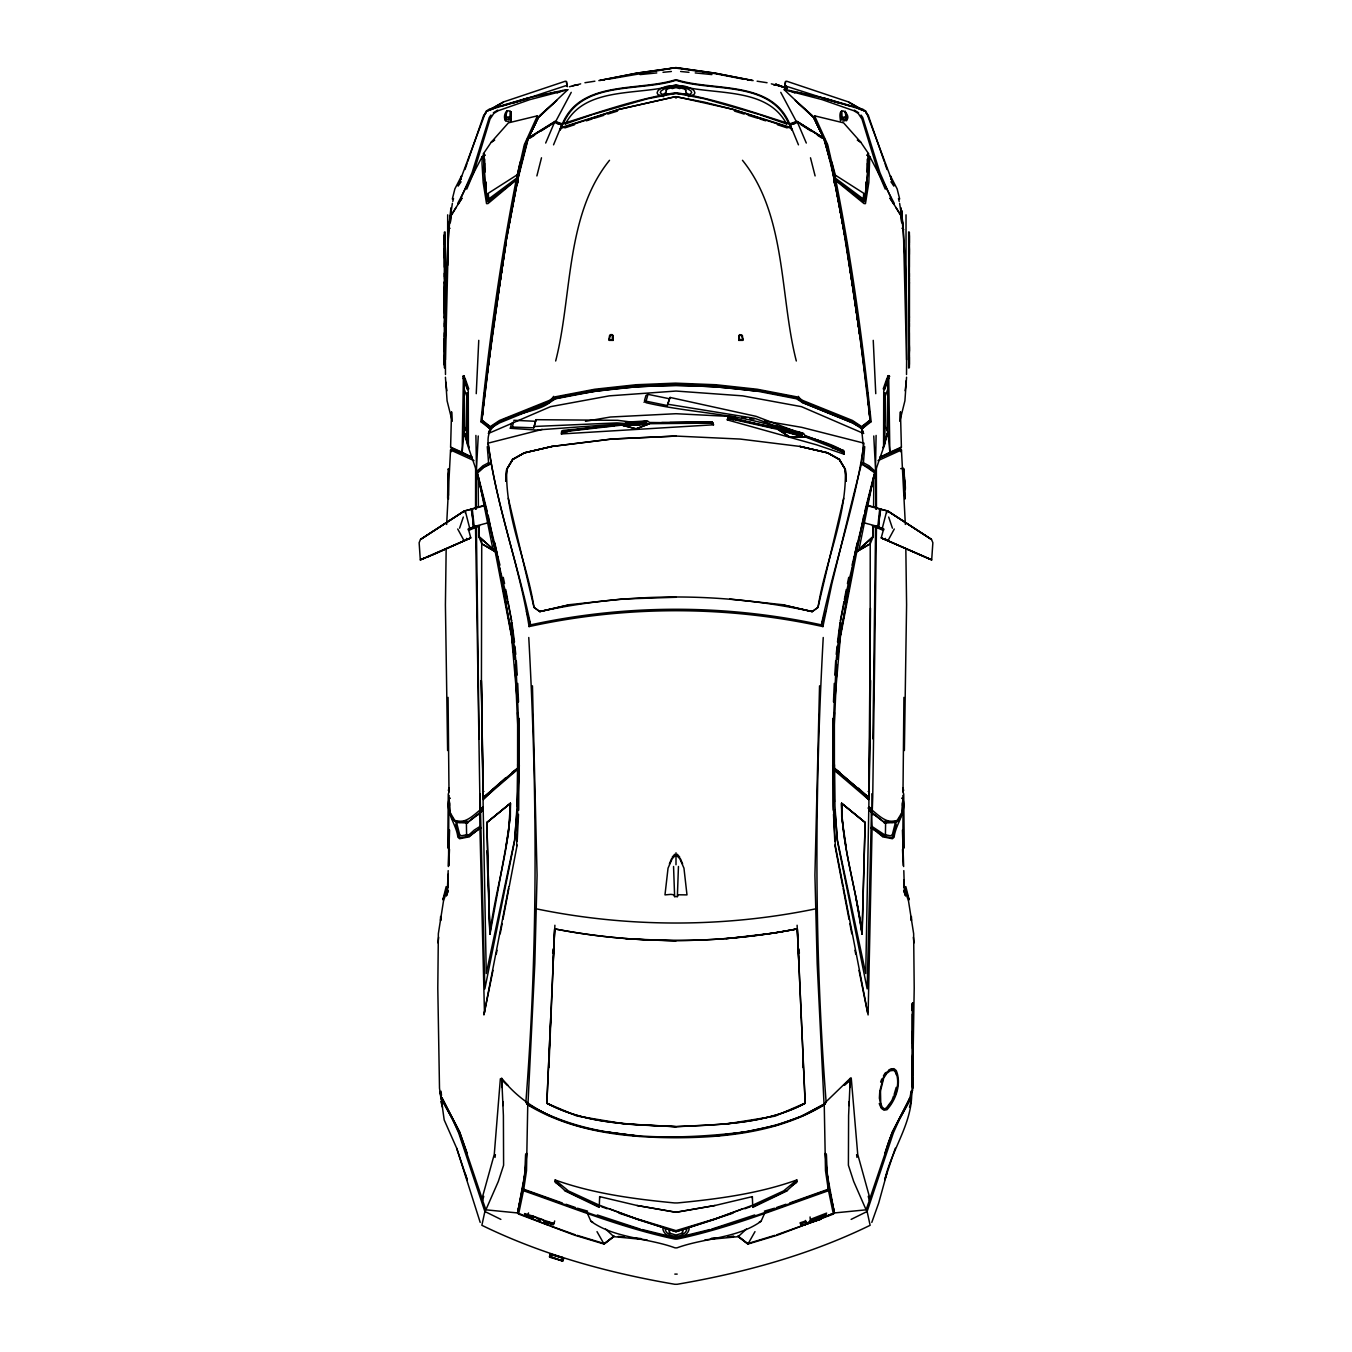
<?xml version="1.0" encoding="UTF-8"?>
<svg xmlns="http://www.w3.org/2000/svg" width="1352" height="1352" viewBox="0 0 1352 1352"><rect width="100%" height="100%" fill="white"/><g stroke="black" fill="none" stroke-linecap="round" stroke-linejoin="round"><path stroke-width="1.5" d="M445.433 359.818L448.61 229.603M518.205 724.858L518.188 761.497L517.63 712.521L518.526 733.038M676 852.808L676 864.756M608.214 79.227L676 67.6L715.157 73.177L751.949 80.359M833.812 724.875L833.795 761.48L834.37 712.521L833.474 733.038M865.128 822.506L862.001 934.131C856.965 890.275 841.84 847.569 841.637 803.274L865.145 822.489L862.153 934.131C856.813 890.309 841.89 847.603 841.586 803.291L865.128 822.506L841.586 803.291L841.704 817.03L846.166 846.96M444.369 365.158L445.349 329.296M444.369 326.711L444.385 322.79M444.385 282.365L444.385 317.568M444.402 332.727L444.588 345.385L445.467 319.461M444.656 353.345L445.484 326.694M481.312 680.529L483.205 809.358L479.723 813.177L479.892 826.528L474.282 830.043L469.245 834.606L469.245 835.925L460.964 837.733L459.072 836.449L455.708 823.926M475.515 525.776L480.078 811.115L478.997 814.867M475.549 509.214L475.634 467.809M833.305 810.22L832.883 718.402M876.096 435.428L875.488 468.553L873.764 435.986M909.321 242.853L909.338 234.775M909.338 277.143L909.338 273.222M909.321 317.568L909.338 282.365M909.304 267.206L909.338 248.582M912.313 1014.152L912.279 1035.7L911.856 1031.559M912.532 1039.147L912.532 1002.897M444.385 354.494L444.402 364.009M444.656 350.878L445.349 324.26M445.349 275.673L444.369 248.582L444.402 267.206M444.369 353.464L445.349 323.128M472.186 457.213L462.147 452.295L463.415 375.653L464.344 376.295L464.057 432.116L468.907 447.918L466.778 435.919L466.93 396.609L464.125 389.038L465.02 430.95M481.735 539.668L481.43 680.58L483.188 797.731L518.999 767.175L483.188 797.731L481.363 680.529M867.426 163.288L867.376 172.414L867.274 159.198M909.321 254.446L909.338 246.47M909.338 245.439L909.304 235.924M444.402 235.924L444.385 245.439M444.571 359.531L444.555 361.846L445.467 327.049M444.656 317.872L445.416 310.875M448.07 697.378L448.999 791.697M469.33 529.781L474.18 526.519L472.254 508.774L483.357 505.563M840.978 118.858L840.505 120.666C836.465 98.865 856.898 120.176 842.82 121.072M909.304 364.009L909.321 354.494M912.516 1086.991L912.532 1077.189M483.205 809.358L486.264 973.592L514.554 840.217L517.174 809.949M826.342 1153.864L826.714 1171.626L834.353 1212.913L833.39 1214.062L777.383 1235.187L747.943 1244.043L738.175 1236.658L705.017 1239.868M875.623 525.877L872.919 738.885M875.758 509.079L876.096 467.065L864.857 511.09M902.781 849.647L903.119 799.657L902.139 798.17M909.321 281.25L909.338 278.191M448.188 469.144L449.185 469.026L448.12 475.312L448.188 469.144L449.371 469.448M447.749 847.974L448.272 794.03L449.337 791.258M564.494 1190.639L599.223 1207.37L599.663 1196.638L636.944 1205.477L676 1212.271L715.056 1205.477L752.337 1196.638L752.777 1207.37L787.506 1190.639M870.62 680.529L868.812 797.731L833.001 767.175L868.812 797.731L870.468 608.332M444.402 242.853L444.369 234.775M448.526 495.339L448.12 475.312M449.861 798.17L448.881 799.657C445.721 813.752 456.368 823.858 457.872 837.175L459.579 838.747L468.857 836.888M848.786 102.313L864.79 111.27L848.769 102.025L786.678 81.221L785.563 81.543L784.498 86.646M834.826 809.949L837.446 840.217L865.736 973.592L870.08 739.307L870.232 543.757L873.291 536.372L873.392 525.877M873.595 507L873.882 477.611M444.369 318.278L445.349 309.963M519.117 718.402L518.695 810.22M843.885 451.382L844.138 454.221L816.676 444.842L727.342 419.897L727.477 418.917L728.593 417.143L774.172 427.84M886.98 430.95L887.875 389.038L885.07 396.609L884.428 445.078L883.093 447.918L887.943 432.116L887.656 376.295L888.585 375.653L889.684 376.38L887.875 376.667L888.906 378.374M909.321 283.396L909.338 281.655M444.571 357.553L445.467 328.756M446.16 549.216L445.416 604.919L447.613 750.546M480.518 811.217L484.844 988.887L514.723 840.403L517.055 806.045L517.596 764.843L517.63 724.773L516.042 687.644L511.597 636.691L488.173 515.095M903.001 791.697L903.93 697.378M904.387 750.546L906.584 604.919L905.84 549.216M911.924 1065.545L912.532 1088.394L914.206 988.16L913.648 933.674L908.527 901.159L904.37 888.585L903.812 870.62M525.674 1154.98L525.353 1171.39L522.903 1188.712M853.298 563.784L852.368 569.395L855.36 552.495L870.181 543.825L870.266 539.668M868.795 809.358L871.482 811.217L867.156 988.887L837.277 840.403L834.944 806.045L834.404 764.843L834.37 724.773L835.958 687.644L840.403 636.691L863.827 515.095M869.843 809.645L870.333 811.284L885.594 823.385L885.408 835.35L884.445 836.364L871.077 827.796L872.108 826.528L871.482 811.217M505.648 117.472L506.747 111.117L505.648 117.472L510.346 117.877L510.464 111.405C503.873 107.484 501.744 123.759 509.18 121.072M646.983 1239.868L613.825 1236.658L604.057 1244.043L574.617 1235.187L518.61 1214.062L517.562 1212.947L525.286 1171.626L525.658 1153.864M550.179 1116.211L527.956 1104.195L534.817 963.722L537.082 875.15L532.451 685.819M864.722 446.65L863.404 462.773L861.427 463.804L850.188 508.639L831.886 583.726L822.912 626.584C726.43 605.426 625.57 605.426 529.088 626.584C519.388 565.744 496.843 507.22 488.63 446.295C482.056 412.259 531.606 416.906 549.892 402.44L555.469 398.789L594.559 391.336L636.2 386.79L676 385.269L715.799 386.79L757.407 391.184L796.531 398.789L802.158 402.355L852.487 422.906L862.542 428.263L870.232 421.165L860.227 337.29M900.111 817.504L897.508 820.326C887.419 824.5 879.341 816 872.277 810.287L871.837 793.742M900.702 468.637L903.356 468.383L904.133 469.465C902.916 475.701 907.429 489.441 904.167 492.534L905.063 498.888L905.063 492.348M448.188 475.904L448.475 499.243M562.347 1260.96L550.129 1256.312L550.129 1257.326L562.347 1260.96L563.784 1258.644L550.501 1254.064L549.368 1256.768M677.369 896.613L678.231 894.787L686.985 894.889L683.96 868.17L679.836 858.757L676 854.768L672.164 858.757L668.04 868.17L664.981 894.889L670.964 894.365L673.769 894.787L674.631 896.613L677.369 896.613L678.45 866.48M449.557 830.06L448.357 866.564M803.122 1067.539L803.274 1061.489L805.234 1103.232C765.671 1124.273 719.687 1124.594 676 1126.689C632.313 1124.594 586.362 1124.256 546.799 1103.266L550.737 1017.481M906.516 374.521C906.905 321.793 907.107 268.71 901.75 216.252M450.25 216.252C444.892 268.71 445.095 321.793 445.484 374.521M448.205 874.237L447.63 888.585L443.473 901.159L438.352 933.674L437.795 988.16L439.501 1088.191L440.718 1096.793L458.97 1131.861L466.339 1152.952M906.567 377.191L904.911 400.817L899.79 421.3L900.449 411.802L901.395 447.123L900.55 448.678M451.45 448.678L450.605 447.123L451.551 411.802L452.21 421.3L447.089 400.817L445.433 377.191M505.462 120.801L504.871 118.452M819.549 685.819L814.918 875.15L817.183 963.722L824.044 1104.195L801.82 1116.211L776.285 1125.354L744.208 1132.199M883.532 528.784L883.498 530.119L878.513 526.857L880.372 509.113L887.605 510.972L931.528 539.431L932.863 542.727L931.68 559.948L882.636 538.518L885.408 539.617M525.37 1167.824L522.835 1188.915L517.562 1212.947L485.892 1209.82L482.005 1198.683L494.274 1154.371L500.358 1078.828L501.744 1078.372C527.432 1111.209 567.62 1126.25 607.792 1132.199M440.465 920.357L440.566 916.605M498.702 563.784L499.632 569.395L496.64 552.495L481.768 543.757L478.709 536.372L479.03 525.945M884.901 396.761L885.019 392.739M802.108 402.44L852.588 422.787L861.545 428.567L863.37 446.295L861.427 463.804L874.913 472.693L848.465 582.746L840.589 620.5L836.398 658.289L833.288 724.334L833.356 806.147L835.35 845.963L868.102 1014.946L872.108 826.528L885.408 835.35L884.563 834.623L884.445 836.364L891.036 837.733L892.928 836.449L896.292 823.926M738.885 336.056L739.798 334.62L742.366 335.397L742.924 340.349L738.733 340.366L738.834 337.493M445.467 333.336L444.369 364.786M484.979 155.193L482.258 156.494L482.022 163.626L483.171 182.452L486.534 203.628L487.971 203.577L517.664 178.785L518.154 182.841M738.733 340.366L739.662 335.313M440.735 920.56L440.887 916.504M484.624 163.271L484.692 172.346L484.726 159.198M517.63 801.922L518.458 779.496M738.834 339.707L739.003 335.364M833.491 701.942L834.285 683.402M444.673 347.008L445.501 325.984M909.338 365.158L909.321 357.08M449.151 795.382C448.543 804.288 447.884 814.952 455.337 821.34L459.849 822.438L466.947 820.918M449.422 805.691L449.574 801.99M448.543 866.041L448.881 799.657M849.005 1105.598L849.174 1101.61M849.749 1087.65L850.645 1079.707L844.223 1085.335L850.104 1079.707M448.188 870.62L447.512 886.827L442.865 899.841L446.177 886.574M447.85 887.791L448.188 879.696M448.779 865.533L449.472 849.343M726.683 1123.934L775.017 1116.16L805.116 1103.08L797.376 928.875C717.422 944.372 634.578 944.372 554.624 928.875L548.878 1067.539M866.108 1209.82L869.995 1198.683L857.726 1154.371L851.236 1077.95L850.256 1078.372L848.6 1115.569L848.397 1165.221L853.687 1181.462L866.108 1209.82L834.438 1212.947L829.165 1188.915L826.63 1167.824M506.256 240.825L491.756 338.49L481.768 421.165L489.559 428.297L499.463 421.706L549.013 401.781L555.604 397.978L594.812 390.441L636.251 385.928L675.51 384.357L715.749 385.928L757.188 390.441L796.396 397.978L802.987 401.781L852.537 421.706L861.663 427.807L870.232 421.165M554.895 925.241L546.884 1103.08C586.244 1124.594 632.398 1124.103 676 1126.605C719.67 1124.441 765.654 1124.289 805.2 1103.266M476.242 393.669L478.76 340.349M517.055 806.045L518.441 777.468M517.208 840.995L518.492 814.327M552.799 968.674L554.726 928.875C634.612 944.389 717.405 944.355 797.291 928.892L797.105 925.241M446.65 524.441L450.537 449.979L474.011 460.66M449.574 803.325L450.402 814.039L452.7 819.43L456.57 822.489L467.792 823.03M567.705 431.795L561.621 432.437L562.787 430.46L613.876 425.542M526.79 1103.773L525.894 1101.745C537.978 947.228 537.285 792.154 528.767 637.502M563.176 1260.96L550.484 1256.971L550.805 1253.693L549.673 1254.048M834.792 675.087L835.705 660.553M478.236 435.986L476.512 468.553L475.904 435.428M823.233 637.502C814.715 792.154 814.022 947.228 826.106 1101.745L825.21 1103.773M895.311 1148.237L884.783 1179.772C891.509 1149.724 912.363 1123.765 911.704 1092.078M752.253 1197.838L752.337 1196.638M445.467 302.713C443.997 346.027 443.997 253.906 445.467 297.22M552.664 953.194L552.968 949.053M560.455 1185.805L555.385 1182.493L555.165 1179.975C593.511 1193.732 634.173 1199.021 674.53 1202.942L677.47 1202.942C717.827 1199.021 758.489 1193.732 796.835 1179.975L796.615 1182.493L791.545 1185.805M904.133 469.465L904.708 488.376M444.369 351.351L444.385 338.49M505.732 481.058L506.696 469.482L512.56 459.274L524.373 452.835L552.106 446.43L611.831 439.011L676 436.071L740.169 439.062L799.86 446.43L827.644 452.802L839.237 459.494L845.304 469.347C846.994 516.295 825.227 561.3 818.011 607.352L812.214 611.611C723.185 592.125 628.815 592.108 539.786 611.577L534.023 607.42C526.857 561.317 504.938 516.38 506.747 469.347L512.78 459.46L524.356 452.802L552.14 446.43L611.831 439.062L676 436.071M885.07 396.609L884.428 445.078L887.774 431.778M450.284 222.843L450.926 215.559L462.012 198.119L458.243 204M505.665 481.126L506.696 469.347L512.763 459.494L524.458 452.903L552.089 446.397M878.53 526.148L878.884 522.142M879.239 518.12L880.794 509.062M450.96 207.785L448.729 227.322L449.658 228.184M445.501 309.676L444.656 321.877L445.349 308.104M525.286 1169.953L526.756 1153.391M833.846 182.841L834.336 178.785L864.283 201.685L868.187 170.758L868.474 153.553L860.751 142.197L843.597 122.863L814.58 115.833L813.634 117.455L823.706 138.225L813.617 117.438L784.211 89.722L822.117 99.626L853.906 110.763L858.148 113.365L861.985 119.077L878.361 172.735L885.273 189.145M911.856 1010.485L912.279 1006.327L912.313 1009.657M487.278 446.65L488.596 462.773L490.573 463.804L483.171 467.724L477.019 473.369L507.659 601.065L511.411 620.5L515.602 658.289L518.712 724.334L519.033 766.094L516.65 845.963M834.404 177.332L846.098 241.078L860.345 338.693L846.098 242.312L834.336 178.785L835.942 180.729C851.591 260.395 862.779 340.941 871.127 421.689L861.849 428.888L863.522 433.434L801.466 406.665L742.654 395.849L676 391.049L609.346 395.849L550.534 406.665L488.478 433.434L490.151 428.888L480.873 421.689C489.221 340.941 500.409 260.395 516.058 180.729M480.873 421.689L481.802 421.435L482.985 408.321M484.388 395.595L483.391 405.532L484.354 395.561M481.802 421.435L482.985 409.504M683.199 1229.222L682.49 1233.125L676 1235.035L669.51 1233.125L668.801 1229.222M866.378 181.506L865.195 200.4L835.35 178.143L827.678 144.681L814.58 115.833M911.654 1091.892L910.961 1098.686L899.604 1118.864L893.351 1132.891L867.122 1211.493L870.13 1225.301C809.578 1254.876 743.482 1272.959 677.166 1284.282L674.834 1284.282C608.518 1272.959 542.422 1254.876 481.87 1225.301L484.878 1211.493L458.649 1132.891L452.396 1118.864L441.039 1098.686L440.346 1091.892M866.378 191.224L868.474 153.553L867.105 155.125M836.246 654.368L837.091 646.155M837.513 642.048L840.065 622.68M450.334 221.981L451.01 215.779L456.182 207.397M669.51 1233.125L669.663 1231.706M865.922 187.962L866.615 181.675M837.581 659.252L840.082 637.113M912.313 1003.556L911.924 1007.189L912.516 1003.961M438.014 942.885L438.639 937.291M864.705 197.983L865.111 194.282M550.45 1253.642L550.484 1256.971M864.587 199.623L865.246 194.029M785.039 86.021L785.563 81.543M910.487 1095.39L910.994 1091.199M868.643 505.563L879.746 508.774L877.82 526.519L882.67 529.781M510.346 117.877L510.464 111.405L511.276 113.061M485.605 385.438L484.54 393.567L499.006 284.883M486.128 381.382L505.885 241.078L518.188 176.757M448.729 227.322L452.379 203.324M491.756 337.29L481.751 419.948L490.337 426.59L499.463 420.489L549.013 400.564L555.604 396.761L594.795 389.241L636.234 384.728L675.51 383.14L715.749 384.728L757.188 389.241L796.379 396.761L802.987 400.564L852.52 420.489L861.647 426.59L870.232 419.948L867.409 392.165M728.593 417.143L727.342 419.897L729.624 418.292L778.16 428.263M495.018 1157.43L495.39 1154.625M905.096 390.728L906.347 381.889M901.598 814.039L902.426 803.325M491.621 338.727L505.901 242.312L517.664 178.785L487.717 201.685L484.523 180.306L483.526 153.553L491.249 142.197L508.403 122.863L537.42 115.833L538.366 117.455L528.294 138.225L538.383 117.438L567.789 89.722L529.883 99.626L498.094 110.763L493.852 113.365L490.015 119.077L473.639 172.735L466.727 189.145M912.499 1088.191C907.952 1111.023 889.751 1129.359 885.661 1152.952M613.149 337.493L613.25 340.366L609.059 340.349L610.462 334.654L612.186 334.62L613.098 336.056M517.562 1212.947L524.272 1179.181M840.369 635.22L851.98 571.372L840.336 635.237L842.33 621.988M665.725 94.403L666.553 89.131L676 86.781L685.447 89.249L686.275 94.403M499.378 285.863L506.273 242.025M661.736 422.5L712.166 421.875L713.501 424.798L561.384 433.941L561.688 431.136M555.672 360.984C572.403 295.784 565.305 215.052 609.515 160.296M853.923 560.032L854.548 556.297M608.89 339.707L609.617 335.397L610.597 335.313M852.419 569.378L854.633 556.263M445.467 315.016L444.571 336.783M489.914 934.114C495.035 890.275 510.16 847.569 510.363 803.274L486.855 822.489L489.847 934.131L486.855 822.557L510.414 803.291L510.363 817.014L505.851 846.96M505.901 242.312L518.188 177.974L528.024 139.391M845.929 603.144L849.124 585.5M840.352 620.788L844.003 601.488M509.231 886.523L517.14 845.051M500.189 933.826L502.15 923.534M502.944 919.428L508.842 888.568M844.392 599.494L846.284 589.54M513.118 200.586L521.483 160.482M513.135 201.803L524.863 145.746L527.449 138.867L555.165 121.697M741.386 335.313L743.093 339.707M562.821 1260.165L562.956 1257.597L550.501 1254.064M857.185 542.811L855.174 552.562L858.875 550.163L873.493 477.543M508.808 886.929L483.898 1014.946L492.973 970.398M496.218 954.309L497.029 950.287M452.328 198.998L454.88 188.857L461.488 176.047L460.677 179.478M511.546 423.294L510.329 428.28L512.425 427.046L513.456 421.993M518.61 1214.062L523.461 1190.706L522.835 1188.915L562.229 1202.942M847.434 583.557L848.735 577.355M483.357 799.573L493.243 789.517M506.29 118.232L506.138 116.796M485.622 181.506L486.805 200.4L516.65 178.143L524.322 144.681L537.42 115.833M840.724 113.061L841.012 111.743M522.058 159.891L528.007 138.174L554.895 121.426L562.246 123.776L553.543 144.833M524.863 146.946L527.483 140.118L517.596 178.532L487.633 201.482M512.425 427.046L533.736 427.824L536.034 419.695L617.644 420.32L638.989 423.041L638.634 424.528L617.07 424.19L536.017 430.037L510.329 428.28M685.447 89.249L685.785 90.922M843.716 498.28L817.977 607.42L812.214 611.577L781.98 604.648L729.658 599.037M562.026 1260.503L562.973 1258.12M795.246 431.947C811.927 439.13 793.911 426.843 794.706 434.026L801.702 435.969L802.699 433.603L784.87 428.685M430.578 555.74L420.32 559.948L419.137 542.727L420.472 539.431L464.395 510.972L471.628 509.113L473.487 526.857L468.502 530.119L468.468 528.784M852.064 565.17L874.913 472.693M452.802 201.414L453.528 198.541M802.091 436.02L780.628 430.071L801.702 435.969L802.699 433.603M902.849 795.382C903.457 804.457 903.964 815.408 896.697 822.117L895.43 822.489L892.371 834.539L890.613 835.823L884.563 834.623M536.879 175.929L541.493 157.795M794.706 434.026L795.584 431.643M483.746 1196.334L482.698 1200.356L459.697 1132.114L441.766 1097.486L459.68 1132.232L467.167 1153.138M801.702 435.969L802.023 433.688M516.65 178.143L520.165 162.003M928.486 558.579L881.234 537.893L883.583 529.105L882.433 527.702L886.506 511.867L886.929 512.746M533.736 427.824L536.034 419.695M553.982 1223.56L545.059 1220.569L544.231 1221.025L550.906 1223.746L543.808 1221.87L553.407 1224.76L547.239 1221.87L553.813 1223.949L554.692 1220.957M886.861 1173.451L878.665 1203.111L871.803 1222.377M460.035 181.286L461.488 176.047M643.975 402.254L646.07 401.172L647.98 394.345L669.358 398.739L670.119 397.454L756.072 416.332L794.182 430.882L794.334 433.671C747.267 413.273 695.351 414.219 645.918 402.676M833.576 767.818L834.404 764.843L832.578 765.925M794.334 433.671L794.182 430.882M909.49 1107.237L911.113 1101.559M644.481 400.547L645.986 395.426L647.98 394.345M646.07 401.172L667.33 405.566L670.119 397.454M894.162 1094.444L896.241 1087.363M667.33 405.566L669.358 398.739M448.34 790.447L449.118 787.861M456.57 822.489L459.629 834.539L461.387 835.823L467.437 834.623L467.555 836.364L466.592 835.35L466.406 823.385L481.667 811.284L482.157 809.645M825.531 611.459L821.374 624.877L822.912 626.584M639.226 424.528L639.31 421.976L646.087 421.537L646.476 423.97L639.226 424.528L639.31 421.976M545.684 143.042L554.895 121.426M446.515 895.751L448.306 890.258L446.481 895.683M884.833 1153.138L892.32 1132.232L910.234 1097.486L892.303 1132.114L869.302 1200.356L868.254 1196.334M842.414 118.537L842.803 117.387L845.862 116.796L845.253 111.117L846.352 117.472L841.654 117.877L841.535 111.405L841.654 117.877M527.669 1215.482L534.023 1216.445L524.559 1213.555C524.39 1217.594 542.659 1219.893 527.669 1215.482L528.531 1212.913M810.828 1219.217L826.613 1213.116L820.647 1219.251L801.466 1225.689L800.063 1222.833L805.386 1221.126L806.569 1223.661L810.304 1220.788L810.085 1216.952M459.579 528.176L463.313 517.055M465.003 169.507L467.015 163.592M467.707 161.615L483.526 115.866L485.875 112.807M665.742 1227.853L665.184 1229.475C667.719 1238.533 684.264 1238.5 686.816 1229.475L686.258 1227.853M883.228 388.92L887.03 378.087M888.585 375.653L883.735 390.965L883.583 447.512L875.268 471.442L869.082 465.781L863.404 462.773M827.779 1179.197L828.539 1190.706L833.39 1214.062M663.612 1227.464L662.919 1229.407C665.928 1240.561 686.072 1240.561 689.081 1229.407L688.388 1227.464M789.771 1202.942L829.182 1188.915L828.539 1190.706C778.448 1208.13 729.015 1228.174 676.963 1239.108L675.037 1239.108C622.985 1228.174 573.552 1208.13 523.461 1190.706L522.818 1188.915L523.663 1189.777C573.62 1207.387 623.086 1227.177 675.054 1238.128L676.946 1238.128C728.914 1227.177 778.38 1207.387 828.337 1189.777L829.182 1188.915L834.438 1212.947M884.597 389.579L888.484 378.983M893.587 1095.999L891.864 1100.68L885.881 1108.606L882.991 1109.096L880.743 1107.542M880.625 1082.124L881.808 1078.947M885.137 439.518L887.943 432.116L889.853 452.295L879.814 457.213M884.073 389.241L888.365 378.002L887.656 376.295M464.344 376.295L463.635 378.002L467.927 389.241M488.478 433.434L490.455 428.567L489.559 428.297M562.905 123.657L560.286 129.741L562.905 123.657C600.034 111.962 636.91 98.865 675.51 92.764L676.49 92.764C715.09 98.865 751.965 111.962 789.095 123.657L791.714 129.741L789.095 123.657M669.392 863.894L671.471 858.942M901.564 813.143L896.663 821.34L892.151 822.438L885.053 820.918M587.393 1213.336L590.925 1221.295C614.94 1238.567 647.895 1237.857 675.054 1247.862L676.946 1247.862C704.105 1237.857 737.06 1238.567 761.075 1221.295L764.607 1213.336M485.892 1209.82L498.313 1181.462L503.603 1165.221L503.4 1115.569L501.744 1078.372M899.384 449.895L900.212 448.019L879.645 457.787M887.723 541.104L894.28 529.004M465.071 512.746L465.494 511.867L469.567 527.702L468.417 529.105L470.766 537.893L432.15 555.097M461.083 197.814L472.118 172.617L489.272 117.489L490.962 115.055M482.258 156.494L457.652 203.544M796.835 121.697L824.551 138.867L827.12 145.746L834.37 178.565L863.1 201.566L863.742 193.285L835.35 175.168L831.835 162.003M528.598 138.208L555.571 121.714L571.237 92.358M531.59 131.279L535.612 123.1M534.564 124.739L538.434 117.455L556.72 100.42L539.414 115.765M754.991 1231.638L747.943 1244.043L737.82 1235.998L747.69 1243.603L774.882 1235.339M900.5 451.686L901.463 449.979L877.989 460.66M729.59 418.664L777.991 429.429L790.126 437.22L804.71 436.696L841.907 451.213L844.138 454.221L844.037 451.585C833.204 444.031 817.69 440.363 804.626 436.02M850.256 1078.372L826.106 1101.745L824.247 1104.854C780.307 1131.506 727.393 1137.556 676.963 1137.742L675.037 1137.742C624.607 1137.556 571.693 1131.506 527.753 1104.854L526.722 1103.773L527.939 1104.178M463.094 378.374L464.125 376.667L462.959 376.6M464.868 429.868L466.93 426.505M785.985 86.156L839.845 103.411M511.022 118.858L511.039 121.19L510.988 111.743M561.384 433.941L564.477 431.609L621.819 425.12L636.065 428.821L649.568 423.7L710.831 423.108L713.501 424.798L712.166 421.875M562.787 122.931C581.461 79.937 639.158 91.429 675.561 79.734L676.439 79.734C712.842 91.429 770.539 79.937 789.213 122.931M563.581 123.032C582.239 80.41 639.378 91.919 675.561 80.393L676.439 80.393C712.622 91.919 769.761 80.41 788.419 123.032M883.464 1075.753L885.594 1072.542M565.204 124.418C585.298 85.108 640.949 96.246 676 84.669C711.051 96.246 766.702 85.108 786.796 124.418M561.435 126.142L562.246 124.992L554.895 122.643M461.083 181.793L458.058 186.052L485.959 111.337L489.204 109.208L527.956 97.936L564.156 90.145M635.71 422.382L646.712 421.418L630.066 422.466M483.593 115.816L486.01 112.791M666.215 90.922L666.553 89.131M481.785 420.286L490.303 427.215L499.513 421.689L549.825 401.138L553.745 396.339M480.923 827.796L469.245 835.925L480.923 827.796L479.892 826.528L484.455 1012.631M846.538 120.801L847.129 118.452M897.508 820.326L896.663 821.34L884.36 821.881M801.787 1116.127L824.061 1104.178L826.106 1101.745M672.164 857.286L674.716 854.295M855.36 552.495L857.844 549.673M529.088 626.584L530.626 624.877C626.111 604.09 725.889 604.09 821.374 624.877C834.083 564.021 855.63 504.786 863.979 443.169L801.787 427.367L764.455 420.945M824.061 1104.178L825.278 1103.773L824.247 1104.854L825.497 1170.663L828.337 1189.777L829.165 1188.915M858.875 550.163L873.291 536.372L872.969 525.945M483.509 798.795L519.067 768.189M486.855 822.557L510.414 803.291L508.504 832.477L489.999 934.131L486.872 850.814M478.878 471.645L483.627 467.184L490.573 463.804M738.175 1236.658L746.388 1229.036M503.214 102.313L487.041 111.27L503.231 102.025L565.322 81.221L566.437 81.543L566.961 86.021M903.677 477.932L904.539 477.138M902.342 228.184L903.271 227.322L901.04 207.785M796.97 1181.547L787.439 1190.199L752.794 1206.576M796.835 1179.975L783.585 1190.926L752.827 1205.122L713.67 1219.707L676 1231.689L638.33 1219.707L599.173 1205.122L568.415 1190.926L555.165 1179.975M858.199 549.858L855.174 552.562L870.215 543.791M861.224 547.171L873.291 536.372M870.198 420.286L861.68 427.215L852.47 421.689L802.158 401.138L796.514 397.589L757.424 390.136L715.783 385.574M881.234 537.893L884.563 539.228L885.543 538.383M505.496 777.907L483.255 797.764L484.405 797.781M494.714 788.131L513.016 772.55M483.255 808.378L479.723 813.177L466.406 823.385M467.437 834.623L466.592 835.35L469.245 834.606M469.313 836.736L474.451 832.393M449.067 798.829L449.929 798.136M448.306 229.485L449.81 228.302M494.342 139.847L491.249 142.197L494.68 140.135M561.621 431.575L601.944 426.776M511.833 772.6L519.016 767.192M506.51 117.201L509.755 116.982M490.117 110.425L491.198 109.664M420.32 559.948L424.443 557.953M483.239 806.755L479.723 810.287C472.659 816 464.581 824.5 454.492 820.326M463.533 511.411L420.59 539.431L464.395 510.972M529.68 138.31L534.665 135.115M541.324 130.857L551.295 124.452M516.65 175.168L488.258 193.285L488.9 201.566M775.947 84.669L786.813 88.488L776.369 84.466M549.825 401.138L555.469 397.589L594.559 390.136L636.2 385.574M563.26 1257.918L550.754 1254.487M493.362 112.791L497.722 110.104M489.272 109.918L527.922 98.088M665.505 92.899L662.531 94.691L676 93.474L689.469 94.775L686.478 93.051M490.32 428.432L499.513 422.906L549.841 402.355M561.621 432.437L564.359 431.034L621.667 424.291M688.641 95.384L691.7 92.68L691.041 91.023C682.557 84.686 669.443 84.72 660.959 91.023L660.3 92.68L663.359 95.384M488.596 462.773L482.917 465.781L476.732 471.442L468.417 447.512L468.265 390.965L463.415 375.653M825.278 1103.773C791.292 1124.915 751.256 1132.063 712.065 1136.272L742.197 1132.452M423.615 558.342L421.723 559.322L424.781 558.021M851.135 1219.386L867.122 1211.493M557.193 92.933L562.364 90.533M791.816 123.86L796.429 121.714L798.424 122.288L823.402 138.208M560.269 128.541L619.368 109.292L675.51 96.668L704.426 102.144L732.902 109.377L790.785 127.527M879.78 458.007L900.026 449.033M425.542 557.447L470.766 537.893M492.719 108.921L494.68 108.076M466.592 539.617L469.364 538.518L428.06 556.838M468.417 529.105L473.487 526.857M468.536 530.39L479.673 525.86M810.304 1220.788L826.038 1214.688M754.72 1214.958L711.946 1229.053M649.568 423.7L636.065 428.821L621.819 425.12M733.054 1213.15L676 1231.723L618.946 1213.15M744.834 1208.773L750.715 1206.592M742.89 1208.722L715.462 1218.71L676 1230.624L636.538 1218.71L609.11 1208.722M776.825 1234.748L801.652 1225.875M784.853 86.224L786.256 85.717M572.471 86.004L580.667 83.841M776.437 1207.573L785.968 1204.26M751.982 80.393L715.157 73.177L676 67.651L636.843 73.177L600.051 80.359M676 67.651L636.826 73.093L600.018 80.393M565.998 123.708L592.227 114.7M759.385 1221.87L761.075 1221.295M800.57 1224.016L805.775 1222.276M512.154 103.411L565.744 85.717L567.502 86.646M564.798 127.916L574.617 124.688M586.379 120.818L592.26 118.891M561.215 127.527L619.098 109.377L675.51 96.668M594.12 114.092L647.033 98.882L676 93.271L704.967 98.882L757.88 114.092M829.925 159.891L823.976 138.174L797.088 121.426L789.754 123.776L798.457 144.833M790.565 126.142L789.754 124.992L797.105 122.643M862.441 428.297L861.545 428.567L863.522 433.434M594.204 118.283L603.888 115.292M607.758 114.092L617.442 111.101M569.513 86.748L575.969 84.804M789.754 124.992L795.06 123.438M764.404 1211.139L774.544 1208.232M502.522 105.878L528.007 98.747M646.864 423.852L624.539 425.204L646.476 423.97L646.712 421.418M472.71 508.927L483.678 505.952M474.18 526.519L486.872 523.106M672.113 88.607L676 87.593L679.887 88.607M464.987 510.853L471.628 509.113M542.186 429.412L488.021 443.169C496.37 504.786 517.917 564.021 530.626 624.877L526.469 611.459M786.577 88.455L787.422 88.319L775.44 84.111L787.016 88.353M678.89 1237.131L710.003 1229.543M543.436 95.096L555.03 92.342M508.284 498.28L533.989 607.352L539.786 611.577L569.969 604.631L622.359 599.02L676 597.263M539.786 611.611L570.02 604.648M815.611 908.848C724.131 927.742 627.869 927.742 536.389 908.848M688.371 96.634L693.931 94.64L694.928 92.882L694.134 90.888A18.793 6.574 4.4 0 0 682.405 85.734L669.612 85.751A18.793 6.574 -4.4 0 0 657.849 90.888L657.072 92.882L658.069 94.64L663.629 96.634M564.815 90.297L567.789 89.722M555.503 398.603C621.667 383.883 690.382 381.94 757.441 391.336M801.313 1017.617L797.274 928.875L774.611 932.998L726.125 938.694M576.865 85.091L578.352 84.821M715.056 1205.477L676 1212.271L636.944 1205.477M585.484 421.3L610.36 417.024L676 413.712L735.488 416.703M584.943 82.725L594.88 81.204M598.851 80.596L604.817 79.667M501.93 1079.673L507.777 1085.335L501.896 1079.707L502.251 1087.65M467.64 821.881L455.337 821.34L450.436 813.143M889.126 1069.719L892.641 1069.28L894.939 1071.021L896.562 1075.127M744.192 1132.063C671.555 1140.547 591.923 1141.679 526.722 1103.773M870.333 811.284L872.277 810.287L872.733 796.886L876.485 525.776M895.43 822.489L884.208 823.03M729.624 418.292L727.815 418.478L733.595 419.813M640.054 74.58L656.768 72.923M663.021 72.315L671.386 71.487M677.183 1274.108L674.817 1274.108M841.417 119.567L846.487 119.213M605.933 426.488L613.892 425.931M625.638 422.179L647.422 420.911L649.602 422.483L713.129 423.227M639.445 423.801L646.476 423.97M623.83 425.711L647.642 424.342M669.865 422.534L712.284 421.976M534.446 426.471L617.053 422.906L638.634 424.528M450.605 447.123L462.147 452.295L464.057 432.116L466.863 439.518M638.296 385.489L667.618 384.374M671.809 384.221L680.174 384.221M694.032 1136.998L657.968 1136.998M451.974 449.033L472.22 458.007M804.71 436.696L790.126 437.22L777.991 429.429M639.073 422.094L646.34 421.892M905.181 498.465L904.167 492.534M858.757 789.517L868.744 797.764L858.503 788.216M609.718 339.487L613.25 340.366M868.119 791.478L869.404 791.478M675.51 97.885L676.49 97.885M482.596 791.478L483.881 791.478M739.645 339.47L742.265 339.487M863.066 201.448L864.367 201.482M684.365 384.374L713.704 385.489M901.395 447.123L889.853 452.295L888.703 376.633M625.875 938.694L676 940.857M513.811 420.303L535.493 421.283M787.844 90.145L824.078 98.088L862.796 109.208L866.041 111.337L893.942 186.052L890.917 181.793M676 1126.689L625.3 1124.053L576.966 1116.008L546.766 1103.232M625.452 422.28L629.322 422.5M505.513 119.213L510.583 119.567M618.32 1236.421L624.489 1236.995M632.736 1237.807L640.966 1238.584M680.614 71.487L688.979 72.315M695.232 72.923L711.946 74.58M481.667 811.284L480.078 811.115L483.188 807.414L480.433 808.597L480.163 793.742M609.803 1132.452L639.935 1136.322L607.808 1132.046M747.183 79.667L753.148 80.596M757.12 81.204L767.057 82.725M668.108 404.282L754.822 418.376L793.692 432.606M741.64 417.024L745.78 417.734M749.938 418.444L754.078 419.154M773.648 84.821L775.135 85.091M743.786 79.227L715.157 73.633L676 68.124M784.211 89.722L787.185 90.297M676.473 96.668L732.615 109.292L791.714 128.541M728.424 417.481L772.127 427.688M799.894 446.43L827.627 452.835L839.44 459.274L845.304 469.482L846.335 481.126M782.031 604.631L812.231 611.628M771.333 83.841L779.529 86.004M799.911 446.397L827.542 452.903L839.22 459.46L845.253 469.347L846.267 481.058M796.97 92.342L808.564 95.096M641.997 1229.543L673.11 1237.131M795.06 433.738L801.584 435.395M880.372 509.113L887.013 510.853M869.015 409.504L870.198 421.435L871.127 421.689M780.662 426.877L803.477 433.316L805.099 435.564L823.723 442.476L844.172 452.531L843.479 450.284M865.128 523.106L877.82 526.519M802.733 436.645L779.834 430.375M868.322 505.952L879.29 508.927M823.993 98.747L849.478 105.878M793.708 431.491L802.192 433.891M824.078 98.088L862.728 109.918M804.474 436.442L817.081 440.042L843.327 450.537M577.456 1208.232L587.596 1211.139M490.337 427.807L481.768 421.165M556.939 123.438L562.246 124.992M878.513 526.857L883.583 529.105M577.118 1235.339L604.327 1243.603L614.197 1236.015L604.057 1244.043L597.009 1231.638M734.558 111.101L744.242 114.092M748.112 115.292L757.796 118.283M640.054 1229.053L597.28 1214.958M759.74 118.891L765.621 120.818M777.383 124.688L787.202 127.916M759.773 114.7L786.002 123.708M590.925 1221.295L592.615 1221.87M566.032 1204.26L575.563 1207.573M883.143 836.888L892.421 838.747L894.128 837.175C895.632 823.858 906.279 813.752 903.119 799.657M550.348 1225.875L575.175 1234.748M601.285 1206.592L607.166 1208.773M776.116 425.728L781.726 427.891M930.007 559.221L927.557 557.953M820.647 1219.251L801.466 1225.689M519.489 1213.707L548.422 1225.199M831.548 447.444L844.172 452.531M872.327 525.86L883.464 530.39M857.32 108.076L859.28 108.921M884.563 539.228L926.458 557.447M928.435 558.308L931.68 559.948M599.206 1206.576L564.561 1190.199L555.03 1181.547M789.636 90.533L794.807 92.933M555.571 121.714L560.184 123.86M867.021 155.193L869.742 156.494L894.348 203.544M861.427 463.804L868.373 467.184L873.122 471.645M885.594 823.385L872.277 813.177L868.068 807.972M484.878 1211.493L500.865 1219.386M472.355 457.787L451.788 448.019L452.616 449.895M481.785 543.791L496.826 552.562L494.815 542.811M519.422 765.925L517.596 764.843L518.424 767.818M857.32 140.135L860.751 142.197L857.658 139.847M854.278 110.104L858.638 112.791M882.755 834.606L882.755 835.925L871.077 827.796M457.72 529.004L464.277 541.104M800.705 124.452L810.676 130.857M817.335 135.115L822.32 138.31M478.608 525.877L478.709 536.372L496.826 552.562L493.801 549.858M887.605 510.972L931.41 539.431L888.467 511.411M871.567 808.597L868.761 806.755L871.111 809.24L873.003 814.867M860.802 109.664L861.883 110.425M832.984 767.192L840.167 772.6M832.933 768.189L858.148 788.993L868.643 799.573L833.153 769.305M902.19 228.302L903.694 229.485M868.812 807.414L871.111 809.24M835.942 180.729L864.029 203.577L865.466 203.628L868.829 182.452L869.742 156.494M902.071 798.136L902.933 798.829M838.984 772.55L857.286 788.131M877.549 832.393L882.687 836.736M466.457 538.383L467.454 539.245M812.586 115.765L795.28 100.42L813.566 117.455L817.436 124.739M478.709 536.372L490.776 547.171M605.611 1229.036L613.825 1236.658M522.835 1188.915L523.663 1189.777L526.503 1170.663L527.753 1104.854L525.894 1101.745M912.549 1087.785L911.924 1073.708M905.265 489.035L903.356 468.383M494.156 549.673L496.64 552.495M867.595 797.781L868.491 798.795M484.895 155.125L483.526 153.553L485.622 191.224M677.284 854.295L679.836 857.286M471.206 509.062L472.761 518.12M798.238 396.339L802.158 401.138M865.99 112.791L868.407 115.816L884.293 161.615M444.369 235.147L445.349 270.637M911.975 1057.974L912.549 1073.944L911.958 1063.771M866.125 112.807L868.474 115.866M742.468 160.296C786.678 215.052 779.58 295.784 796.311 360.984M861.038 115.055L862.728 117.489L879.882 172.617L890.917 197.814M780.763 92.358L796.429 121.714M893.756 204L889.954 198.085L901.074 215.559L901.716 222.843M895.818 207.397L900.99 215.779L901.666 221.981M885.07 426.505L887.132 429.868M450.537 449.979L451.5 451.686M797.088 121.426L806.299 143.042M480.197 1222.377L456.689 1148.237L444.183 1119.912L440.296 1092.078M891.323 179.478L890.512 176.047L897.12 188.857L899.672 198.998M816.388 123.1L820.41 131.279M680.529 858.942L682.608 863.894M823.976 139.391C838.375 186.999 844.223 236.921 852.622 285.863M902.663 791.258L903.727 794.03L904.251 847.974M879.256 1103.519L880.253 1106.206M463.516 378.983L467.403 389.579M827.137 146.946L824.551 140.084L830.5 161.716M904.488 886.827L909.136 899.841L905.823 886.574M464.97 378.087L468.772 388.92M884.985 163.592L886.996 169.507M905.519 895.683L903.677 890.224L905.485 895.751M805.488 1220.45L806.569 1223.661M888.687 517.055L892.421 528.176M509.197 117.387L509.586 118.537M456.689 1148.237L467.217 1179.772L465.139 1173.451M902.882 787.861L903.66 790.447M440.887 1101.559L442.51 1107.237M890.512 176.047L891.965 181.286M810.49 157.795L815.104 175.929M487.142 511.09L475.904 467.065L476.242 509.079M898.472 198.541L899.198 201.414M464.226 431.778L467.572 445.078L466.93 396.609M477.087 472.693L499.936 565.17M830.5 160.482L846.098 242.312M899.621 203.324L903.271 227.322M845.49 117.201L845.71 118.232M503.265 577.355L504.566 583.557M478.507 477.543L493.125 550.163M854.971 950.287L855.782 954.309M859.027 970.398L867.545 1012.631M511.631 635.22L500.003 571.406L511.664 635.22L509.636 621.971M833.812 176.757L845.727 240.825L860.244 338.49M843.158 888.568L849.056 919.428M849.85 923.534L851.811 933.826M505.716 589.54L507.608 599.494M834.86 845.051L842.769 886.523M507.997 601.488L511.647 620.788M612.321 335.313L612.338 339.47M502.876 585.5L506.07 603.144M567.147 86.224L566.437 81.543M911.924 1034.702L912.549 1039.874M870.198 421.435L868.998 408.321M855.613 896.156L862.153 934.131M445.467 284.917L444.588 254.548L445.467 280.472M497.367 556.263L499.581 569.378M497.452 556.297L498.077 560.032M511.935 622.68L514.487 642.048M445.349 289.97L444.369 281.655M829.097 1188.712L826.647 1171.39L826.325 1154.98M852.977 284.883L867.46 393.567M445.416 289.075L444.656 282.061M445.653 381.889L446.904 390.728M856.61 1154.625L856.982 1157.43M441.005 1091.199L441.512 1095.39M486.754 194.029L487.413 199.623M913.361 937.291L913.986 942.885M912.211 1041.547L912.279 1067.81L911.958 1058.886M486.889 194.282L487.295 197.983M911.924 1034.855L912.178 1043.592L912.178 1040.634M485.385 181.675L486.078 187.962M682.337 1231.706L682.49 1233.125M514.909 646.155L515.754 654.368M912.549 1073.944L912.516 1054.763M867.612 395.595L868.609 405.532L867.646 395.561M825.244 1153.391L826.714 1169.953M445.349 291.829L444.656 278.056L445.501 290.257M473.115 522.142L473.47 526.148M799.032 949.053L799.336 953.194M599.663 1196.638L599.747 1197.838M514.858 665.336L515.856 679.566M516.143 683.673L517.123 702.144L516.413 687.745M646.087 421.537L646.205 423.379M516.295 660.553L517.208 675.087M517.715 683.402L518.509 701.942M901.463 449.979L905.35 524.441M911.907 1062.706L912.313 1084.76L911.89 1069.263M903.389 229.603L906.567 359.818M911.924 1057.078L912.549 1076.124M911.873 1063.466L912.178 1075.989M873.24 340.349L875.758 393.669M833.508 814.327L834.792 840.995M797.291 928.892L799.116 968.539M801.263 1017.481L803.325 1061.421M673.549 866.48L674.631 896.613M445.484 273.239L444.656 246.588M902.528 849.343L903.221 865.533M903.812 879.696L904.15 887.791M445.467 272.884L444.555 238.087L444.571 240.403M902.426 801.99L902.578 805.691M903.643 866.564L902.443 830.06M502.826 1101.61L502.995 1105.598M445.349 276.805L444.369 246.47M444.673 252.925L445.501 273.949M833.542 779.496L834.37 801.922L834.404 764.843M612.98 335.364L613.149 339.707M911.113 916.504L911.265 920.56M445.467 271.177L444.571 242.38M911.434 916.605L911.535 920.357M466.981 392.739L467.099 396.761M903.778 482.123L903.964 488.41M479.081 738.885L476.377 525.877M447.63 498.195L447.901 478.591M909.321 316.537L909.338 318.278M478.118 477.611L478.405 507M637.637 422.246L637.654 423.835M909.321 318.683L909.338 321.742M912.178 1037.728L912.178 1039.468M909.321 345.487L909.338 351.351L909.304 332.727M912.532 1044.521L912.549 1048.561M909.321 346.839L909.338 353.464M909.321 322.79L909.338 326.711M876.366 467.809L876.451 509.214M444.369 273.222L444.385 277.143M912.583 1002.981L912.583 1090.811M909.372 232.206L909.372 367.727M908.645 231.936L908.645 367.998M906.026 214.833L906.026 308.864M906.026 380.926L906.026 385.1M902.105 210.861L902.105 218.585M835.35 175.168L835.35 178.143M447.681 214.833L447.681 265.347M445.078 231.936L445.078 367.998M444.335 232.206L444.335 367.727M880.473 1091.013L880.743 1103.283L882.129 1107.085L884.377 1108.843L887.03 1108.133C895.531 1098.855 900.669 1083.983 895.768 1071.866L893.689 1070.361L890.174 1070.801L886.726 1073.42L883.735 1078L880.473 1091.013M835.587 687.695L834.894 702.161L835.857 683.673L835.587 687.695M879.797 1091.233L879.375 1098.145L881.639 1108.437L883.988 1110.195L886.996 1109.705C896.055 1099.666 901.683 1083.577 896.258 1070.581L893.959 1068.638L890.326 1069.297L886.692 1072.322L883.397 1077.341L879.797 1091.233M837.142 665.336L836.144 679.6L837.158 665.336M866.632 181.776L865.99 187.117L866.632 181.776M534.547 1216.648L540.158 1220.535L540.749 1219.335L543.91 1220.096L534.547 1216.648M832.511 1213.707L803.578 1225.199L832.511 1213.707M719.281 1237.79L711.034 1238.584L719.264 1237.807M733.697 1236.387L727.511 1236.995L733.68 1236.421M486.027 187.117L485.368 181.776L486.01 187.117M514.419 659.252L511.952 637.113L514.419 659.252"/></g></svg>
